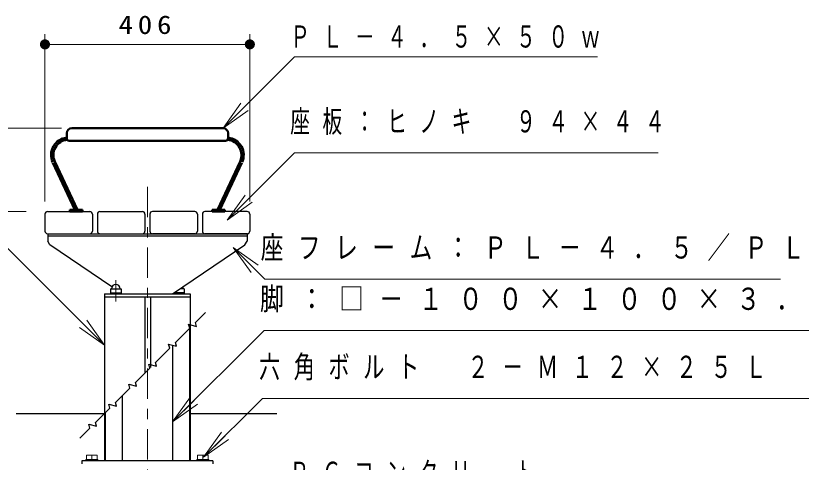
# Model space of a CAD drawing. Units: millimetres on the paper, scale 1:20. Extents: x -365 to 0, y 0 to 257.
# Drawn here: x -117.4 to -39.6, y 106.5 to 150.8 of the extents above; entities that cross this region are included whole.
import ezdxf

# ---------------------------------------------------------------- set-up
doc = ezdxf.new("R2010")
doc.units = ezdxf.units.MM
doc.linetypes.add('USER2', pattern=[6, 3, -1, 1, -1])
doc.layers.add('LY_1', color=7, linetype='Continuous', lineweight=25)
doc.styles.add('ＭＳ ゴシック', font='')
doc.styles.get('ＭＳ ゴシック').set_extended_font_data('MS Gothic')

# ---------------------------------------------------------------- blocks, each defined once
blk = doc.blocks.new('filled_dot')
at = {"color": 0, "linetype": 'Continuous', "lineweight": -2, "const_width": 1.25}
blk.add_lwpolyline([(-0.625, 0, 1), (0.625, 0, 1)], format="xyb", close=True, dxfattribs=at)

msp = doc.modelspace()

# ---------------------------------------------------------------- linework, layer by layer
at = {"layer": 'LY_1', "lineweight": 13}
for p, q in [((-114.525, 132.353), (-114.525, 148.911)), ((-94.225, 132.353), (-94.225, 148.911)), ((-114.525, 147.911), (-94.225, 147.911)), ((-96.875, 139.603), (-95.107, 142.078)), ((-96.875, 139.603), (-94.753, 141.724)), ((-94.4, 141.371), (-96.875, 139.603)), ((-112.875, 139.603), (-140.875, 139.603)), ((-96.469, 130.497), (-94.701, 132.972)), ((-96.469, 130.497), (-94.348, 132.619)), ((-93.994, 132.265), (-96.469, 130.497)), ((-116.375, 131.353), (-140.875, 131.353)), ((-116.375, 131.353), (-140.875, 131.353)), ((-94.102, 125.323), (-95.87, 127.797)), ((-95.87, 127.797), (-93.395, 126.03)), ((-95.87, 127.797), (-93.749, 125.676)), ((-108.625, 118.106), (-110.745, 120.228)), ((-110.392, 120.581), (-108.625, 118.106)), ((-108.625, 118.106), (-111.099, 119.874)), ((-101.875, 110.501), (-100.107, 112.976)), ((-101.875, 110.501), (-99.753, 112.622)), ((-99.4, 112.268), (-101.875, 110.501)), ((-98.803, 106.997), (-97.035, 109.471)), ((-98.803, 106.997), (-96.681, 109.118)), ((-96.328, 108.764), (-98.803, 106.997))]:
    msp.add_line(p, q, dxfattribs=at)
at = {"layer": 'LY_1', "color": 140, "lineweight": 50}
for p, q in [((-111.875, 139.603), (-96.875, 139.603)), ((-112.375, 139.103), (-112.375, 138.603)), ((-96.375, 139.103), (-96.375, 138.603)), ((-112.125, 138.353), (-96.625, 138.353)), ((-111.306, 131.503), (-113.551, 136.319)), ((-97.444, 131.503), (-95.198, 136.319)), ((-111.554, 131.503), (-113.738, 136.186)), ((-97.195, 131.503), (-95.012, 136.186)), ((-112.055, 131.503), (-110.805, 131.503)), ((-112.055, 131.503), (-112.055, 131.353)), ((-112.055, 131.353), (-110.805, 131.353)), ((-111.73, 131.503), (-111.73, 131.353)), ((-111.13, 131.503), (-111.13, 131.353)), ((-110.805, 131.503), (-110.805, 131.353)), ((-96.694, 131.503), (-97.944, 131.503)), ((-97.944, 131.503), (-97.944, 131.353)), ((-96.694, 131.353), (-97.944, 131.353)), ((-97.619, 131.503), (-97.619, 131.353)), ((-97.019, 131.503), (-97.019, 131.353)), ((-96.694, 131.503), (-96.694, 131.353))]:
    msp.add_line(p, q, dxfattribs=at)
at = {"layer": 'LY_1', "linetype": 'USER2', "lineweight": 13}
for p, q in [((-104.375, 133.791), (-104.375, 84.978)), ((-107.5, 124.541), (-107.5, 122.425))]:
    msp.add_line(p, q, dxfattribs=at)
at = {"layer": 'LY_1'}
for p, q in [((-114.525, 131.103), (-114.525, 129.403)), ((-114.275, 131.353), (-110.075, 131.353)), ((-109.825, 131.103), (-109.825, 129.403)), ((-109.325, 131.103), (-109.325, 129.403)), ((-109.075, 131.353), (-104.875, 131.353)), ((-104.625, 131.103), (-104.625, 129.403)), ((-104.125, 131.103), (-104.125, 129.403)), ((-99.675, 131.353), (-103.875, 131.353)), ((-99.425, 131.103), (-99.425, 129.403)), ((-98.925, 131.103), (-98.925, 129.403)), ((-94.475, 131.353), (-98.675, 131.353)), ((-94.225, 131.103), (-94.225, 129.403)), ((-114.275, 129.153), (-110.075, 129.153)), ((-114.25, 129.153), (-94.375, 129.153)), ((-114.25, 129.153), (-114.25, 128.428)), ((-114.25, 128.928), (-94.5, 128.928)), ((-109.075, 129.153), (-104.875, 129.153)), ((-99.675, 129.153), (-103.875, 129.153)), ((-94.475, 129.153), (-98.675, 129.153)), ((-94.5, 129.153), (-94.5, 128.428)), ((-114.042, 128.038), (-114.25, 128.428)), ((-107.884, 123.884), (-114.042, 128.038)), ((-101.875, 123.203), (-94.707, 128.038)), ((-94.707, 128.038), (-94.5, 128.428)), ((-108.625, 123.203), (-100.125, 123.203)), ((-108.625, 123.203), (-108.625, 106.653)), ((-108.025, 123.703), (-108.025, 123.203)), ((-108.025, 123.703), (-106.975, 123.703)), ((-108.025, 123.303), (-106.975, 123.303)), ((-106.975, 123.703), (-106.975, 123.203)), ((-101.775, 123.271), (-101.775, 123.203)), ((-100.725, 123.303), (-101.726, 123.303)), ((-100.725, 123.703), (-101.133, 123.703)), ((-100.725, 123.703), (-100.725, 123.203)), ((-100.125, 123.203), (-100.125, 106.653)), ((-108.625, 122.903), (-100.125, 122.903)), ((-104.625, 122.903), (-104.625, 115.353)), ((-104.075, 122.903), (-104.075, 115.903)), ((-100.2, 119.778), (-100.2, 106.653)), ((-101.875, 118.103), (-101.875, 106.653)), ((-106.875, 113.103), (-106.875, 106.653)), ((-117.375, 111.353), (-108.625, 111.353)), ((-108.55, 111.428), (-108.55, 106.653)), ((-100.125, 111.353), (-91.559, 111.353)), ((-110.875, 106.653), (-110.875, 106.353)), ((-97.875, 106.653), (-110.875, 106.653)), ((-97.875, 106.653), (-97.875, 106.353))]:
    msp.add_line(p, q, dxfattribs=at)
at = {"layer": 'LY_1', "color": 32, "lineweight": 13}
for p, q in [((-110.475, 106.768), (-110.475, 106.653)), ((-110.475, 106.768), (-109.275, 106.768)), ((-110.4, 107.218), (-110.4, 106.768)), ((-110.4, 107.218), (-109.35, 107.218)), ((-109.875, 107.218), (-109.875, 106.768)), ((-109.35, 107.218), (-109.35, 106.768)), ((-109.275, 106.768), (-109.275, 106.653)), ((-99.475, 106.768), (-99.475, 106.653)), ((-99.475, 106.768), (-98.275, 106.768)), ((-99.4, 107.218), (-99.4, 106.768)), ((-99.4, 107.218), (-98.35, 107.218)), ((-98.875, 107.218), (-98.875, 106.768)), ((-98.35, 107.218), (-98.35, 106.768)), ((-98.275, 106.768), (-98.275, 106.653))]:
    msp.add_line(p, q, dxfattribs=at)
at = {"layer": 'LY_1', "lineweight": 13}
for points in [[(-96.875, 139.603), (-89.804, 146.674), (-59.76, 146.674)], [(-108.625, 118.106), (-133.581, 143.077), (-157.592, 143.077)], [(-96.469, 130.497), (-89.804, 137.163), (-53.777, 137.163)], [(-95.87, 127.797), (-92.731, 124.659), (-41.64, 124.659)], [(-101.875, 110.501), (-92.801, 119.574), (-20.686, 119.574)], [(-98.803, 106.997), (-92.963, 112.836), (-35.84, 112.836)]]:
    msp.add_lwpolyline(points, dxfattribs=at)
at = {"layer": 'LY_1'}
msp.add_lwpolyline([(-111.082, 108.896), (-110.084, 109.894), (-110.187, 110.28), (-109.415, 110.073), (-109.518, 110.46), (-108.104, 111.874), (-108.208, 112.26), (-107.435, 112.053), (-107.538, 112.439), (-106.124, 113.854), (-106.228, 114.24), (-105.455, 114.033), (-105.558, 114.419), (-104.144, 115.834), (-104.248, 116.22), (-103.475, 116.013), (-103.578, 116.399), (-102.164, 117.813), (-102.268, 118.2), (-101.495, 117.993), (-101.599, 118.379), (-100.184, 119.793), (-100.288, 120.18), (-99.515, 119.973), (-99.619, 120.359), (-98.621, 121.357)], dxfattribs=at)
at = {"layer": 'LY_1', "color": 140, "lineweight": 50}
for centre, radius, start, end in [((-111.875, 139.103), 0.5, 90, 180), ((-96.875, 139.103), 0.5, 360, 90), ((-112.192, 136.953), 1.725, 96.08041, 205), ((-112.125, 138.603), 0.25, 179.99999, 270), ((-96.625, 138.603), 0.25, 270, 0.00001), ((-96.557, 136.953), 1.725, 335, 83.91958), ((-112.192, 136.953), 1.5, 94.91293, 205), ((-96.557, 136.953), 1.5, 335, 85.08707)]:
    msp.add_arc(centre, radius, start, end, dxfattribs=at)
at = {"layer": 'LY_1'}
for centre, radius, start, end in [((-114.275, 131.103), 0.25, 90, 180), ((-110.075, 131.103), 0.25, 0, 90), ((-109.075, 131.103), 0.25, 90, 180), ((-104.875, 131.103), 0.25, 0, 90), ((-103.875, 131.103), 0.25, 90, 180), ((-99.675, 131.103), 0.25, 360, 90), ((-98.675, 131.103), 0.25, 90, 180), ((-94.475, 131.103), 0.25, 360, 90), ((-114.275, 129.403), 0.25, 179.99999, 270), ((-110.075, 129.403), 0.25, 270, 0), ((-109.075, 129.403), 0.25, 179.99999, 270), ((-104.875, 129.403), 0.25, 270, 0), ((-103.875, 129.403), 0.25, 180, 270), ((-99.675, 129.403), 0.25, 270, 0.00001), ((-98.675, 129.403), 0.25, 180, 270), ((-94.475, 129.403), 0.25, 270, 0.00001), ((-107.5, 123.703), 0.425, 359.99999, 179.99999), ((-101.25, 123.703), 0.425, 0.00001, 25.20722)]:
    msp.add_arc(centre, radius, start, end, dxfattribs=at)

# ---------------------------------------------------------------- block references
at = {"layer": 'LY_1', "lineweight": 13, "xscale": 0.4, "yscale": 0.4}
msp.add_blockref('filled_dot', (-114.525, 147.911), dxfattribs=at)
at = {"layer": 'LY_1', "lineweight": 13, "xscale": 0.4, "yscale": 0.4, "rotation": 180}
msp.add_blockref('filled_dot', (-94.225, 147.911), dxfattribs=at)

# ---------------------------------------------------------------- texts
at = {"layer": 'LY_1', "style": 'ＭＳ ゴシック'}
for s, insert, char_height, attachment_point in [('\\T1.33;\\W1.15;406', (-104.375, 148.911), 1.833, 8), ('\\T1.64;\\W0.65;ＰＬ－４．５×５０ｗ', (-90.21, 148.674), 2.199, 4), ('\\T1.64;\\W0.65;座板：ヒノキ\u3000９４×４４', (-90.219, 140.163), 2.199, 4), ('\\T1.64;\\W0.75;座フレーム：ＰＬ－４．５／ＰＬ－６', (-93.15, 127.659), 2.199, 4), ('\\T1.64;\\W0.8;脚：□－１００×１００×３．２／ＰＬ－６×７５ｗ', (-93.219, 122.574), 2.199, 4), ('\\T1.64;\\W0.7;六角ボルト\u3000２－Ｍ１２×２５Ｌ\u3000ＳＵＳ', (-93.323, 115.836), 2.199, 4), ('\\T1.64;\\W0.65;ＰＣコンクリ－ト', (-90.296, 105.399), 2.199, 4)]:
    msp.add_mtext(s, dxfattribs=dict(at, insert=insert, char_height=char_height, attachment_point=attachment_point))

doc.saveas('drawing.dxf')
